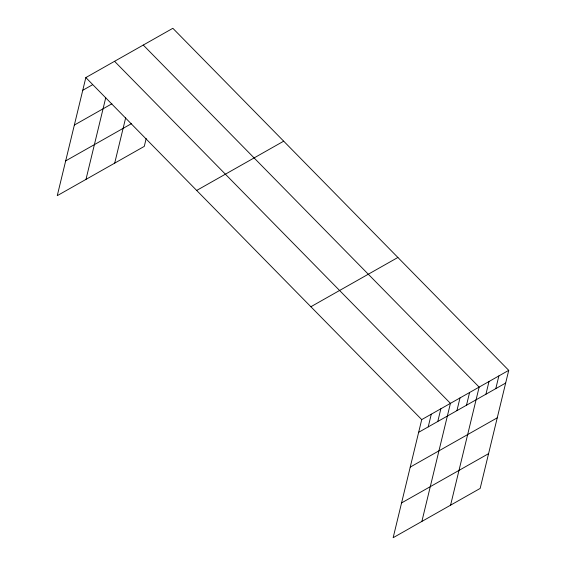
<?xml version="1.0" encoding="UTF-8"?>
<svg xmlns="http://www.w3.org/2000/svg" width="566" height="566" viewBox="0 0 566 566"><rect width="100%" height="100%" fill="white"/><g stroke="black" fill="none" stroke-linecap="round" stroke-linejoin="round"><path stroke-width="0.85" d="M508.735 370.341L421.72 419.611L393.151 537.7L480.166 488.423L508.735 370.341L172.849 28.3L85.834 77.577L57.265 195.659L144.28 146.389L146.191 138.486M85.982 179.401L105.743 97.734M114.7 163.142L125.673 117.778M428.214 426.898L431.292 414.192M437.787 421.479L440.864 408.772M421.868 521.442L450.43 403.353L114.551 61.312M456.932 410.64L460.002 397.933M466.504 405.221L469.575 392.514M450.578 505.176L479.147 387.094L143.262 45.054M485.932 394.219L489.01 381.505M495.795 388.63L498.872 375.923M82.763 90.284L92.336 84.865M74.351 125.058L111.898 103.79M65.684 160.886L131.454 123.643M196.678 190.445L283.693 141.175M310.875 306.737L397.891 257.466M418.642 432.318L505.657 383.048M410.23 467.099L497.245 417.821M401.563 502.926L488.578 453.649M85.834 77.577L421.72 419.611"/></g></svg>
